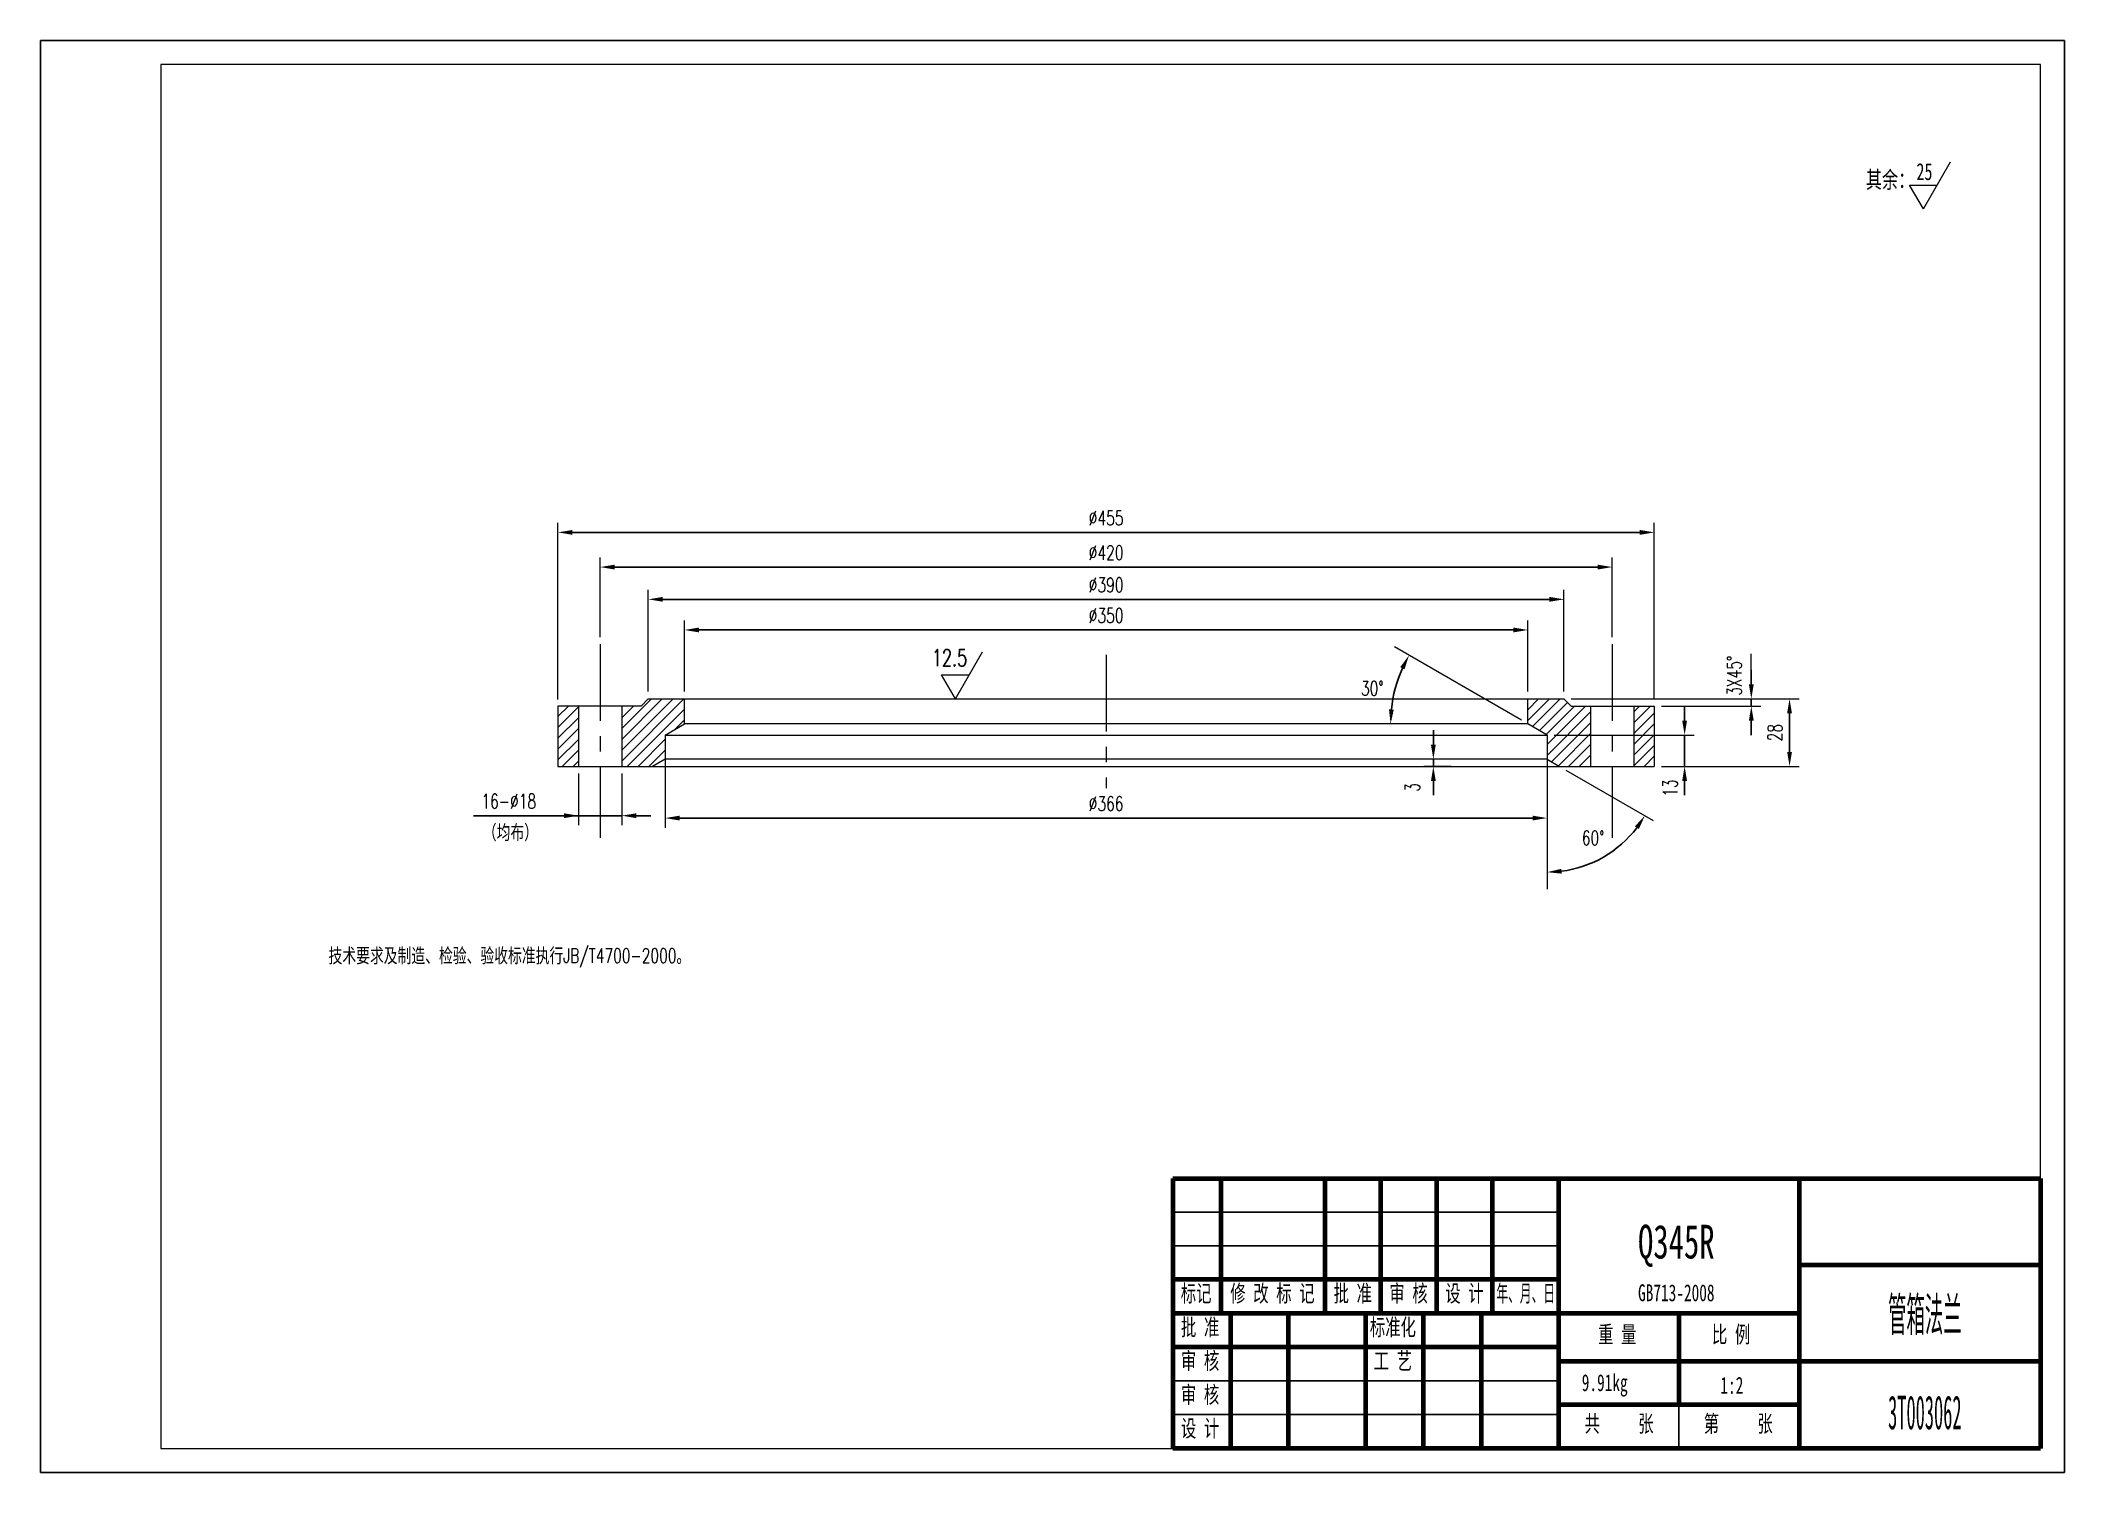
# Model space of a CAD drawing. Header units: millimetres. Extents: x 0 to 840, y 0 to 594.
import ezdxf

# ---------------------------------------------------------------- set-up
doc = ezdxf.new("R2010")
doc.units = ezdxf.units.MM
for name, pattern in [('CENTER', [50.8, 31.75, -6.35, 6.35, -6.35]), ('EB_DASH', [6, 3, -3]), ('EB_DASHDOT', [39, 30, -3, 3, -3])]:
    doc.linetypes.add(name, pattern=pattern)
for name, color, linetype, lineweight in [('中心线', 1, 'CENTER', 9), ('尺寸线', 4, 'Continuous', 9), ('标注线', 4, 'Continuous', 5), ('点划线', 1, 'EB_DASHDOT', 5), ('粗线', 7, 'Continuous', 15), ('虚线', 2, 'EB_DASH', 5)]:
    doc.layers.add(name, color=color, linetype=linetype, lineweight=lineweight)
doc.layers.add('边框', color=7, linetype='Continuous', lineweight=18, plot=False)
doc.styles.get("Standard").update_dxf_attribs({"font": 'romans.shx', "width": 0.7})
doc.styles.add('TextStyle1', font='', dxfattribs={"width": 0.510669})
doc.styles.add('UserTxtStyle4', font='', dxfattribs={"width": 0.667})
doc.styles.add('机械', font='', dxfattribs={"width": 0.4})
doc.styles.add('标准', font='', dxfattribs={"width": 0.667})
doc.styles.get('TextStyle1').set_extended_font_data('宋体')
doc.styles.get('UserTxtStyle4').set_extended_font_data('宋体')
doc.styles.get('机械').set_extended_font_data('宋体')
doc.styles.get('标准').set_extended_font_data('宋体')
doc.dimstyles.new('副本标准', dxfattribs={"dimscale": 2, "dimtxt": 3, "dimasz": 3, "dimexe": 2, "dimexo": 1.5, "dimgap": 1.5, "dimtad": 1, "dimtih": 1, "dimtoh": 1, "dimdec": 1, "dimzin": 12, "dimdsep": 46, "dimtxsty": 'Standard', "dimcen": 0, "dimdle": 6, "dimclrd": 256, "dimclre": 256, "dimclrt": 256, "dimadec": 1, "dimazin": 3, "dimtfac": 1, "dimtdec": 1, "dimtmove": 1, "dimatfit": 0, "dimfxl": 0, "dimtolj": 1, "dimarcsym": 0})
doc.dimstyles.new('标准', dxfattribs={"dimscale": 2, "dimtxt": 3, "dimasz": 3, "dimexe": 2, "dimexo": 1.5, "dimgap": 1.5, "dimtad": 1, "dimdec": 1, "dimzin": 12, "dimdsep": 46, "dimtxsty": 'Standard', "dimcen": 0, "dimdle": 6, "dimclrd": 256, "dimclre": 256, "dimclrt": 256, "dimadec": 1, "dimazin": 3, "dimtfac": 1, "dimtdec": 1, "dimtmove": 0, "dimatfit": 0, "dimfxl": 0, "dimtolj": 1, "dimarcsym": 0})

# ---------------------------------------------------------------- blocks, each defined once
blk = doc.blocks.new('*X41')
at = {"layer": '尺寸线', "linetype": 'ByBlock'}
for points in [[(252.25, 362.19), (258.25, 363.19), (258.25, 361.19)], [(632.25, 362.19), (626.25, 363.19), (626.25, 361.19)]]:
    blk.add_hatch(color=256, dxfattribs=at).paths.add_polyline_path(points, flags=0)
for p, q in [((252.25, 323.9), (252.25, 366.19)), ((632.25, 323.9), (632.25, 366.19))]:
    blk.add_line(p, q, dxfattribs=at)
at = {"layer": '尺寸线', "linetype": 'ByBlock', "lineweight": -2}
blk.add_line((626.25, 362.19), (258.25, 362.19), dxfattribs=at)
at = {"layer": '尺寸线', "linetype": 'ByBlock', "insert": (442.25, 368.19), "char_height": 6, "width": 24, "attachment_point": 5}
blk.add_mtext('%%C390', dxfattribs=at)
blk = doc.blocks.new('*X42')
at = {"layer": '尺寸线', "linetype": 'ByBlock'}
for points in [[(267.25, 349.48), (273.25, 348.48), (273.25, 350.48)], [(617.25, 349.48), (611.25, 348.48), (611.25, 350.48)]]:
    blk.add_hatch(color=256, dxfattribs=at).paths.add_polyline_path(points, flags=0)
for p, q in [((267.25, 323.9), (267.25, 353.48)), ((617.25, 323.9), (617.25, 353.48))]:
    blk.add_line(p, q, dxfattribs=at)
at = {"layer": '尺寸线', "linetype": 'ByBlock', "lineweight": -2}
blk.add_line((273.25, 349.48), (611.25, 349.48), dxfattribs=at)
at = {"layer": '尺寸线', "linetype": 'ByBlock', "insert": (442.25, 355.48), "char_height": 6, "width": 23.4, "attachment_point": 5}
blk.add_mtext('%%C350', dxfattribs=at)
blk = doc.blocks.new('*X43')
at = {"layer": '尺寸线', "linetype": 'ByBlock'}
for points in [[(232.25, 375.57), (238.25, 374.57), (238.25, 376.57)], [(652.25, 375.57), (646.25, 374.57), (646.25, 376.57)]]:
    blk.add_hatch(color=256, dxfattribs=at).paths.add_polyline_path(points, flags=0)
for p, q in [((232.25, 346.53), (232.25, 379.57)), ((652.25, 346.53), (652.25, 379.57))]:
    blk.add_line(p, q, dxfattribs=at)
at = {"layer": '尺寸线', "linetype": 'ByBlock', "lineweight": -2}
blk.add_line((238.25, 375.57), (646.25, 375.57), dxfattribs=at)
at = {"layer": '尺寸线', "linetype": 'ByBlock', "insert": (442.25, 381.57), "char_height": 6, "width": 24.6, "attachment_point": 5}
blk.add_mtext('%%C420', dxfattribs=at)
blk = doc.blocks.new('*X44')
at = {"layer": '尺寸线', "linetype": 'ByBlock'}
for points in [[(214.75, 389.96), (220.75, 390.96), (220.75, 388.96)], [(669.75, 389.96), (663.75, 390.96), (663.75, 388.96)]]:
    blk.add_hatch(color=256, dxfattribs=at).paths.add_polyline_path(points, flags=0)
for p, q in [((214.75, 320.62), (214.75, 393.96)), ((669.75, 320.9), (669.75, 393.96))]:
    blk.add_line(p, q, dxfattribs=at)
at = {"layer": '尺寸线', "linetype": 'ByBlock', "lineweight": -2}
blk.add_line((663.75, 389.96), (220.75, 389.96), dxfattribs=at)
at = {"layer": '尺寸线', "linetype": 'ByBlock', "insert": (442.25, 395.96), "char_height": 6, "width": 23.4, "attachment_point": 5}
blk.add_mtext('%%C455', dxfattribs=at)
blk = doc.blocks.new('*X45')
at = {"layer": '尺寸线', "linetype": 'ByBlock'}
for points in [[(725.88, 320.9), (724.88, 314.9), (726.88, 314.9)], [(725.88, 292.9), (724.88, 298.9), (726.88, 298.9)]]:
    blk.add_hatch(color=256, dxfattribs=at).paths.add_polyline_path(points, flags=0)
for p, q in [((635.25, 320.9), (729.88, 320.9)), ((672.75, 292.9), (729.88, 292.9))]:
    blk.add_line(p, q, dxfattribs=at)
at = {"layer": '尺寸线', "linetype": 'ByBlock', "lineweight": -2}
blk.add_line((725.88, 314.9), (725.88, 298.9), dxfattribs=at)
at = {"layer": '尺寸线', "linetype": 'ByBlock', "insert": (719.88, 306.9), "char_height": 6, "width": 12, "attachment_point": 5, "rotation": 90}
blk.add_mtext('28', dxfattribs=at)
blk = doc.blocks.new('*X46')
at = {"layer": '尺寸线', "linetype": 'ByBlock'}
for points in [[(665.84, 272.46), (663.35, 266.91), (661.68, 268.02)], [(625.25, 249.02), (631.17, 250.41), (631.3, 248.41)]]:
    blk.add_hatch(color=256, dxfattribs=at).paths.add_polyline_path(points, flags=0)
for p, q in [((625.25, 292.9), (625.25, 242.02)), ((633.04, 291.4), (669.31, 270.46))]:
    blk.add_line(p, q, dxfattribs=at)
at = {"layer": '尺寸线', "linetype": 'ByBlock', "lineweight": -2}
blk.add_arc((625.25, 295.9), 46.88, 277.33872, 322.66128, dxfattribs=at)
at = {"layer": '尺寸线', "linetype": 'ByBlock', "insert": (644.37, 263.21), "char_height": 6, "width": 14.4, "attachment_point": 5}
blk.add_mtext('60%%D', dxfattribs=at)
blk = doc.blocks.new('*X47')
at = {"layer": '尺寸线', "linetype": 'ByBlock'}
for points in [[(567.95, 338.98), (566.12, 333.18), (564.34, 334.09)], [(560.32, 310.52), (559.64, 316.56), (561.64, 316.46)]]:
    blk.add_hatch(color=256, dxfattribs=at).paths.add_polyline_path(points, flags=0)
blk.add_line((614.65, 312.02), (561.89, 342.48), dxfattribs=at)
at = {"layer": '尺寸线', "linetype": 'ByBlock', "lineweight": -2}
blk.add_arc((617.25, 310.52), 56.93, 156.04187, 173.95813, dxfattribs=at)
at = {"layer": '尺寸线', "linetype": 'ByBlock', "insert": (552.7, 325.25), "char_height": 6, "width": 13.8, "attachment_point": 5}
blk.add_mtext('30%%D', dxfattribs=at)
blk = doc.blocks.new('*X48')
at = {"layer": '尺寸线', "linetype": 'ByBlock'}
for points in [[(682.33, 305.9), (683.33, 311.9), (681.33, 311.9)], [(682.33, 292.9), (683.33, 286.9), (681.33, 286.9)]]:
    blk.add_hatch(color=256, dxfattribs=at).paths.add_polyline_path(points, flags=0)
at = {"layer": '尺寸线', "linetype": 'ByBlock', "lineweight": -2}
for p, q in [((682.33, 317.9), (682.33, 311.9)), ((682.33, 292.9), (682.33, 305.9)), ((669.75, 292.9), (669.75, 292.9)), ((682.33, 286.9), (682.33, 280.9))]:
    blk.add_line(p, q, dxfattribs=at)
at = {"layer": '尺寸线', "linetype": 'ByBlock'}
for p, q in [((628.25, 305.9), (686.33, 305.9)), ((672.75, 292.9), (686.33, 292.9))]:
    blk.add_line(p, q, dxfattribs=at)
at = {"layer": '尺寸线', "linetype": 'ByBlock', "insert": (676.33, 283.9), "char_height": 6, "width": 12, "attachment_point": 5, "rotation": 90}
blk.add_mtext('13', dxfattribs=at)
blk = doc.blocks.new('*X49')
at = {"layer": '尺寸线', "linetype": 'ByBlock'}
for points in [[(578.06, 295.9), (577.06, 301.9), (579.06, 301.9)], [(578.06, 292.9), (577.06, 286.9), (579.06, 286.9)]]:
    blk.add_hatch(color=256, dxfattribs=at).paths.add_polyline_path(points, flags=0)
at = {"layer": '尺寸线', "linetype": 'ByBlock', "lineweight": -2}
for p, q in [((578.06, 301.9), (578.06, 307.9)), ((578.06, 295.9), (578.06, 292.9)), ((588.52, 295.9), (588.52, 295.9)), ((578.06, 280.9), (578.06, 286.9))]:
    blk.add_line(p, q, dxfattribs=at)
at = {"layer": '尺寸线', "linetype": 'ByBlock'}
for p, q in [((585.52, 295.9), (574.06, 295.9)), ((585.52, 292.9), (574.06, 292.9))]:
    blk.add_line(p, q, dxfattribs=at)
at = {"layer": '尺寸线', "linetype": 'ByBlock', "insert": (569.39, 284.17), "char_height": 6, "width": 12, "attachment_point": 5, "rotation": 90}
blk.add_mtext('3', dxfattribs=at)
blk = doc.blocks.new('*X50')
at = {"layer": '尺寸线', "linetype": 'ByBlock'}
for points in [[(710.02, 320.9), (709.02, 326.9), (711.02, 326.9)], [(710.02, 317.9), (709.02, 311.9), (711.02, 311.9)]]:
    blk.add_hatch(color=256, dxfattribs=at).paths.add_polyline_path(points, flags=0)
at = {"layer": '尺寸线', "linetype": 'ByBlock', "lineweight": -2}
for p, q in [((710.02, 326.9), (710.02, 332.9)), ((632.25, 320.9), (632.25, 320.9)), ((710.02, 320.9), (710.02, 317.9)), ((710.02, 305.9), (710.02, 311.9))]:
    blk.add_line(p, q, dxfattribs=at)
at = {"layer": '尺寸线', "linetype": 'ByBlock'}
for p, q in [((635.25, 320.9), (714.02, 320.9)), ((672.75, 317.9), (714.02, 317.9))]:
    blk.add_line(p, q, dxfattribs=at)
at = {"layer": '尺寸线', "linetype": 'ByBlock', "insert": (702.98, 330.49), "char_height": 6, "width": 25.8, "attachment_point": 5, "rotation": 90}
blk.add_mtext('3X45%%D', dxfattribs=at)
blk = doc.blocks.new('*X51')
at = {"layer": '尺寸线', "linetype": 'ByBlock'}
for points in [[(259.25, 271.46), (265.25, 272.46), (265.25, 270.46)], [(625.25, 271.46), (619.25, 272.46), (619.25, 270.46)]]:
    blk.add_hatch(color=256, dxfattribs=at).paths.add_polyline_path(points, flags=0)
for p, q in [((259.25, 297.9), (259.25, 267.46)), ((625.25, 297.9), (625.25, 267.46))]:
    blk.add_line(p, q, dxfattribs=at)
at = {"layer": '尺寸线', "linetype": 'ByBlock', "lineweight": -2}
blk.add_line((619.25, 271.46), (265.25, 271.46), dxfattribs=at)
at = {"layer": '尺寸线', "linetype": 'ByBlock', "insert": (442.25, 277.46), "char_height": 6, "width": 24, "attachment_point": 5}
blk.add_mtext('%%C366', dxfattribs=at)
blk = doc.blocks.new('*X52')
at = {"layer": '尺寸线', "linetype": 'ByBlock'}
for points in [[(223.25, 272.45), (217.25, 273.45), (217.25, 271.45)], [(241.25, 272.45), (247.25, 273.45), (247.25, 271.45)]]:
    blk.add_hatch(color=256, dxfattribs=at).paths.add_polyline_path(points, flags=0)
for p, q in [((223.25, 289.9), (223.25, 268.45)), ((241.25, 289.9), (241.25, 268.45))]:
    blk.add_line(p, q, dxfattribs=at)
at = {"layer": '尺寸线', "linetype": 'ByBlock', "lineweight": -2}
for p, q in [((211.94, 272.45), (179.74, 272.45)), ((211.25, 272.45), (217.25, 272.45)), ((232.25, 272.45), (211.94, 272.45)), ((232.25, 272.45), (211.94, 272.45)), ((241.25, 272.45), (223.25, 272.45)), ((247.25, 272.45), (253.25, 272.45))]:
    blk.add_line(p, q, dxfattribs=at)
at = {"layer": '尺寸线', "linetype": 'ByBlock', "insert": (194.34, 278.45), "char_height": 6, "width": 32.4, "attachment_point": 5}
blk.add_mtext('16-%%C18', dxfattribs=at)

msp = doc.modelspace()

# ---------------------------------------------------------------- hatches: boundary and pattern name
at = {"layer": '尺寸线'}
h = msp.add_hatch(dxfattribs=at)
h.set_pattern_fill('ANSI31', color=256, style=0, pattern_type=0)
h.paths.add_polyline_path([(223.25, 292.9), (223.25, 317.9), (214.75, 317.9), (214.75, 292.9)], flags=0)
h.paths.add_polyline_path([(259.25, 295.9), (259.25, 305.9), (267.25, 310.52), (267.25, 320.9), (252.25, 320.9), (249.25, 317.9), (241.25, 317.9), (241.25, 292.9), (254.05, 292.9)], flags=0)
h.paths.add_polyline_path([(643.25, 292.9), (643.25, 317.9), (635.25, 317.9), (632.25, 320.9), (617.25, 320.9), (617.25, 310.52), (625.25, 305.9), (625.25, 295.9), (630.44, 292.9)], flags=0)
h.paths.add_polyline_path([(669.75, 292.9), (669.75, 317.9), (661.25, 317.9), (661.25, 292.9)], flags=0)

# ---------------------------------------------------------------- linework, layer by layer
at = {"layer": '中心线'}
for p, q in [((232.25, 343.53), (232.25, 263.25)), ((442.25, 339.14), (442.25, 283.82)), ((652.25, 343.53), (652.25, 263.25))]:
    msp.add_line(p, q, dxfattribs=at)
at = {"layer": '尺寸线'}
msp.add_line((710.02, 332.9), (710.02, 339.62), dxfattribs=at)
at = {"layer": '标注线'}
for p, q in [((781.41, 524.15), (792.69, 543.67)), ((775.69, 534.06), (787.14, 534.06)), ((781.41, 524.15), (775.69, 534.06)), ((379.69, 320.9), (390.97, 340.42)), ((379.69, 320.9), (373.97, 330.81)), ((373.97, 330.81), (385.42, 330.81))]:
    msp.add_line(p, q, dxfattribs=at)
at = {"layer": '点划线', "linetype": 'Continuous', "lineweight": 25}
for p, q in [((630, 108), (470, 108)), ((630, 94), (470, 94)), ((630, 38), (470, 38)), ((630, 24), (470, 24))]:
    msp.add_line(p, q, dxfattribs=at)
at = {"layer": '粗线'}
for p, q in [((830, 584), (50, 584)), ((50, 584), (50, 10)), ((830, 10), (830, 584)), ((249.25, 317.9), (252.25, 320.9)), ((252.25, 320.9), (632.25, 320.9)), ((267.25, 310.52), (267.25, 320.9)), ((617.25, 310.52), (617.25, 320.9)), ((635.25, 317.9), (632.25, 320.9)), ((214.75, 317.9), (214.75, 292.9)), ((249.25, 317.9), (214.75, 317.9)), ((223.25, 317.9), (223.25, 292.9)), ((241.25, 317.9), (241.25, 292.9)), ((635.25, 317.9), (669.75, 317.9)), ((643.25, 317.9), (643.25, 292.9)), ((661.25, 317.9), (661.25, 292.9)), ((669.75, 317.9), (669.75, 292.9)), ((259.25, 305.9), (267.25, 310.52)), ((259.25, 305.9), (259.25, 295.9)), ((259.25, 305.9), (625.25, 305.9)), ((617.25, 310.52), (267.25, 310.52)), ((625.25, 305.9), (617.25, 310.52)), ((625.25, 305.9), (625.25, 295.9)), ((259.25, 295.9), (254.05, 292.9)), ((625.25, 295.9), (259.25, 295.9)), ((625.25, 295.9), (630.44, 292.9)), ((214.75, 292.9), (669.75, 292.9)), ((50, 10), (830, 10))]:
    msp.add_line(p, q, dxfattribs=at)
at = {"layer": '粗线', "linetype": 'Continuous', "lineweight": 70}
for p, q in [((470, 122), (830, 122)), ((470, 122), (470, 10)), ((490, 66), (490, 122)), ((533.17, 66), (533.17, 122)), ((556.33, 66), (556.33, 122)), ((579.5, 66), (579.5, 122)), ((602.67, 66), (602.67, 122)), ((630, 122), (630, 10)), ((730, 10), (730, 122)), ((830, 122), (830, 10)), ((830, 86), (730, 86)), ((630, 80), (470, 80)), ((730, 66), (470, 66)), ((494, 10), (494, 66)), ((518, 10), (518, 66)), ((550, 10), (550, 66)), ((574, 10), (574, 66)), ((598, 10), (598, 66)), ((680, 66), (680, 28)), ((630, 52), (470, 52)), ((730, 46), (630, 46)), ((830, 46), (730, 46)), ((730, 28), (630, 28)), ((830, 10), (470, 10))]:
    msp.add_line(p, q, dxfattribs=at)
at = {"layer": '虚线', "linetype": 'Continuous', "lineweight": 25}
msp.add_line((680, 28), (680, 10), dxfattribs=at)
at = {"layer": '边框', "linetype": 'Continuous', "lineweight": 25}
for p, q in [((0, 0), (0, 594)), ((0, 594), (840, 594)), ((840, 594), (840, 0)), ((840, 0), (0, 0))]:
    msp.add_line(p, q, dxfattribs=at)

# ---------------------------------------------------------------- texts
at = {"layer": '尺寸线', "attachment_point": 5}
for s, insert, char_height, width in [('12.5', (377.26, 337.93), 7, 18.2), ('（均布）', (195.02, 265.15), 6, 34.2533), ('技术要求及制造、检验、验收标准执行JB/T4700-2000。', (194.6, 213.42), 6, 284.5267)]:
    msp.add_mtext(s, dxfattribs=dict(at, insert=insert, char_height=char_height, width=width))
at = {"layer": '标注线', "char_height": 7, "attachment_point": 1}
for s, insert, width in [('其余：', (757.58, 539.77), 78.2948), ('{\\fSimSun|b0|i0|c119|p8;25}', (778.54, 543.11), 10.6386)]:
    msp.add_mtext(s, dxfattribs=dict(at, insert=insert, width=width))
at = {"layer": '标注线', "attachment_point": 5}
for s, insert, char_height, width, style in [('Q345R', (678.88, 93.99), 14, 65.0547, '标准'), ('GB713-2008', (678.88, 74.49), 7, 65.2622, '标准'), ('管箱法兰', (782.03, 64.82), 14, 83.8756, '机械'), ('9.91kg', (649.18, 36.11), 7, 38.8565, '标准'), ('1:2', (701.94, 36.11), 7, 17.5866, '标准'), ('3T003062', (782.03, 24.82), 14, 111.1435, '机械')]:
    msp.add_mtext(s, dxfattribs=dict(at, insert=insert, char_height=char_height, width=width, style=style))
at = {"layer": '粗线', "char_height": 7, "attachment_point": 1}
for s, insert, width, style in [('标记', (473.25, 77.8), 25.3682, 'UserTxtStyle4'), ('修 改 标 记', (493.77, 77.8), 71.9026, 'UserTxtStyle4'), ('批 准', (536.65, 77.8), 32.1123, 'UserTxtStyle4'), ('审 核', (559.82, 77.8), 31.4898, 'UserTxtStyle4'), ('设 计', (582.99, 77.8), 31.9048, 'UserTxtStyle4'), ('年、月、日', (604.2, 77.8), 48.576, 'TextStyle1'), ('批 准', (473.3, 63.8), 32.1123, 'UserTxtStyle4'), ('标准化', (551.71, 63.8), 38.7008, 'UserTxtStyle4'), ('重 量', (646.43, 60.8), 32.1123, 'UserTxtStyle4'), ('比 例', (693.68, 60.8), 30.141, 'UserTxtStyle4'), ('审 核', (473.3, 49.8), 31.4898, 'UserTxtStyle4'), ('工 艺', (553.3, 49.8), 31.6973, 'UserTxtStyle4'), ('审 核', (473.3, 35.8), 31.4898, 'UserTxtStyle4'), ('设 计', (473.3, 21.8), 31.9048, 'UserTxtStyle4'), ('共     张', (640.82, 23.8), 58.7256, 'UserTxtStyle4'), ('第     张', (690.3, 23.8), 58.6738, 'UserTxtStyle4')]:
    msp.add_mtext(s, dxfattribs=dict(at, insert=insert, width=width, style=style))

# ---------------------------------------------------------------- dimensions: what is measured, and where the dimension line sits
at = {"layer": '尺寸线'}
for base, p1, p2, text, picture, middle in [((214.75, 389.96), (669.75, 317.9), (214.75, 317.62), '%%C<>', '*X44', (442.25, 395.96)), ((652.25, 375.57), (232.25, 343.53), (652.25, 343.53), '%%C<>', '*X43', (442.25, 381.57)), ((252.25, 362.19), (632.25, 320.9), (252.25, 320.9), '%%C390', '*X41', (442.25, 368.19)), ((617.25, 349.48), (267.25, 320.9), (617.25, 320.9), '%%C<>', '*X42', (442.25, 355.48))]:
    dim = msp.add_linear_dim(base=base, p1=p1, p2=p2, text=text, dimstyle='标准', override={"dimsah": 1, "dimtzin": 0}, dxfattribs=at)
    dim.commit()
    dim.dimension.update_dxf_attribs({"geometry": picture, "text_midpoint": middle})
for base, line1, line2, picture, middle in [((561.75, 323.19), ((625.25, 305.9), (617.25, 310.52)), ((617.25, 310.52), (267.25, 310.52)), '*X47', (552.7, 325.25)), ((648.91, 255.44), ((625.25, 305.9), (625.25, 295.9)), ((625.25, 295.9), (630.44, 292.9)), '*X46', (644.37, 263.21))]:
    dim = msp.add_angular_dim_2l(base=base, line1=line1, line2=line2, dimstyle='副本标准', override={"dimtad": 0, "dimtih": 1, "dimtoh": 1, "dimsah": 1, "dimtzin": 12}, dxfattribs=at)
    dim.commit()
    dim.dimension.update_dxf_attribs({"geometry": picture, "text_midpoint": middle})
for base, p1, p2, angle, text, override, picture, middle in [((710.02, 317.9), (632.25, 320.9), (669.75, 317.9), 90, '<>X45%%D', {"dimsah": 1, "dimtmove": 1, "dimtzin": 0}, '*X50', (704.02, 330.49)), ((223.25, 272.45), (241.25, 292.9), (223.25, 292.9), 180, '16-%%C<>', {"dimsah": 1, "dimtzin": 0}, '*X52', (194.34, 272.45))]:
    dim = msp.add_linear_dim(base=base, p1=p1, p2=p2, angle=angle, text=text, dimstyle='标准', override=override, dxfattribs=at)
    dim.commit()
    dim.dimension.update_dxf_attribs({"geometry": picture, "text_midpoint": middle, "dimtype": 160})
for base, p1, p2, override, picture, middle in [((725.88, 292.9), (632.25, 320.9), (669.75, 292.9), {"dimsah": 1, "dimtzin": 0}, '*X45', (725.88, 306.9)), ((682.33, 305.9), (669.75, 292.9), (625.25, 305.9), {"dimsah": 1, "dimtmove": 1, "dimtzin": 0}, '*X48', (676.33, 283.9)), ((578.06, 292.9), (588.52, 295.9), (588.52, 292.9), {"dimsah": 1, "dimtmove": 1, "dimtzin": 0}, '*X49', (572.06, 284.17))]:
    dim = msp.add_linear_dim(base=base, p1=p1, p2=p2, angle=90, dimstyle='标准', override=override, dxfattribs=at)
    dim.commit()
    dim.dimension.update_dxf_attribs({"geometry": picture, "text_midpoint": middle, "dimtype": 160})
dim = msp.add_linear_dim(base=(259.25, 271.46), p1=(625.25, 300.9), p2=(259.25, 300.9), text='%%C<>', dimstyle='标准', override={"dimsah": 1, "dimtmove": 1, "dimatfit": 3, "dimtzin": 0}, dxfattribs=at)
dim.commit()
dim.dimension.update_dxf_attribs({"geometry": '*X51', "text_midpoint": (442.25, 277.46), "dimtype": 160})

doc.saveas('drawing.dxf')
